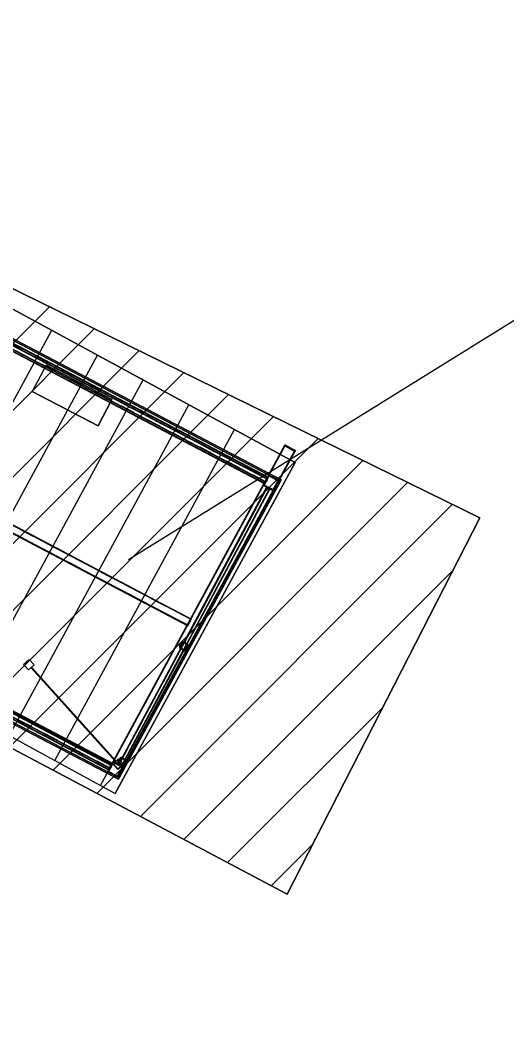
# Model space of a CAD drawing. Header units: metres. Extents: x -207 to 292, y -187 to 169.
# Drawn here: x 12.96 to 16.23, y 94 to 100.84 of the extents above; entities that cross this region are included whole.
import ezdxf

# ---------------------------------------------------------------- set-up
doc = ezdxf.new("R2010")
doc.units = ezdxf.units.M
doc.linetypes.add('Hidden', pattern=[0.007144, 0.004763, -0.002381])
for name, color, linetype, lineweight in [('A-FLOR', 7, 'Continuous', 9), ('A-GLAZ-CWMG', 7, 'Continuous', 9), ('A-ROOF', 7, 'Continuous', 9), ('A-ROOF-PATT', 7, 'Continuous', 9), ('E-ELEC-EQPM', 7, 'Continuous', 9), ('I-WALL', 7, 'Continuous', 9), ('S-BEAM', 7, 'Continuous', 9), ('S-COLS', 7, 'Continuous', 9)]:
    doc.layers.add(name, color=color, linetype=linetype, lineweight=lineweight)
doc.layers.add('PR10-ARQ-PL-001-Emplazamiento-C-1_dwg', color=7, linetype='Continuous', lineweight=9, true_color=0x767676)
doc.layers.add('TEXTO', color=5, linetype='Continuous', lineweight=9, true_color=0x0000ff)
doc.styles.add('Arial', font='arial.ttf', dxfattribs={"height": 1.792988})

# ---------------------------------------------------------------- blocks, each defined once
blk = doc.blocks.new('FCA_N_Columna de acero - 80 x 80 mm-2117978-PLANTA EMPLAZAMIENTO ACTUALIZADO')
at = {"layer": 'S-COLS'}
for p, q in [((-0.04, -0.028), (-0.04, 0.028)), ((-0.04, -0.028), (-0.04, 0.028)), ((-0.034, 0.028), (-0.034, -0.028)), ((-0.034, 0.028), (-0.034, -0.028)), ((-0.028, 0.04), (0.028, 0.04)), ((-0.028, 0.04), (0.028, 0.04)), ((0.028, 0.034), (-0.028, 0.034)), ((0.028, 0.034), (-0.028, 0.034)), ((0.034, -0.028), (0.034, 0.028)), ((0.034, -0.028), (0.034, 0.028)), ((0.04, 0.028), (0.04, -0.028)), ((0.04, 0.028), (0.04, -0.028)), ((-0.028, -0.034), (0.028, -0.034)), ((-0.028, -0.034), (0.028, -0.034)), ((0.028, -0.04), (-0.028, -0.04)), ((0.028, -0.04), (-0.028, -0.04))]:
    blk.add_line(p, q, dxfattribs=at)
for centre, radius, start, end in [((-0.028, 0.028), 0.012, 90, 180), ((-0.028, 0.028), 0.012, 90, 180), ((-0.028, 0.028), 0.006, 90, 180), ((-0.028, 0.028), 0.006, 90, 180), ((0.028, 0.028), 0.012, 360, 90), ((0.028, 0.028), 0.012, 360, 90), ((0.028, 0.028), 0.006, 360, 90), ((0.028, 0.028), 0.006, 360, 90), ((-0.028, -0.028), 0.012, 180, 270), ((-0.028, -0.028), 0.012, 180, 270), ((-0.028, -0.028), 0.006, 180, 270), ((-0.028, -0.028), 0.006, 180, 270), ((0.028, -0.028), 0.012, 270, 360), ((0.028, -0.028), 0.006, 270, 360), ((0.028, -0.028), 0.012, 270, 360), ((0.028, -0.028), 0.006, 270, 360)]:
    blk.add_arc(centre, radius, start, end, dxfattribs=at)
blk = doc.blocks.new('FCA_N_Columna de acero - 80 x 80 mm-2120032-PLANTA EMPLAZAMIENTO ACTUALIZADO')
at = {"layer": 'S-COLS'}
for p, q in [((-0.04, -0.028), (-0.04, 0.028)), ((-0.04, -0.028), (-0.04, 0.028)), ((-0.034, 0.028), (-0.034, -0.028)), ((-0.034, 0.028), (-0.034, -0.028)), ((-0.028, 0.04), (0.028, 0.04)), ((-0.028, 0.04), (0.028, 0.04)), ((0.028, 0.034), (-0.028, 0.034)), ((0.028, 0.034), (-0.028, 0.034)), ((0.034, -0.028), (0.034, 0.028)), ((0.034, -0.028), (0.034, 0.028)), ((0.04, 0.028), (0.04, -0.028)), ((0.04, 0.028), (0.04, -0.028)), ((-0.028, -0.034), (0.028, -0.034)), ((-0.028, -0.034), (0.028, -0.034)), ((0.028, -0.04), (-0.028, -0.04)), ((0.028, -0.04), (-0.028, -0.04))]:
    blk.add_line(p, q, dxfattribs=at)
for centre, radius, start, end in [((-0.028, 0.028), 0.012, 90, 180), ((-0.028, 0.028), 0.012, 90, 180), ((-0.028, 0.028), 0.006, 90, 180), ((-0.028, 0.028), 0.006, 90, 180), ((0.028, 0.028), 0.012, 360, 90), ((0.028, 0.028), 0.012, 360, 90), ((0.028, 0.028), 0.006, 360, 90), ((0.028, 0.028), 0.006, 360, 90), ((-0.028, -0.028), 0.012, 180, 270), ((-0.028, -0.028), 0.012, 180, 270), ((-0.028, -0.028), 0.006, 180, 270), ((-0.028, -0.028), 0.006, 180, 270), ((0.028, -0.028), 0.012, 270, 360), ((0.028, -0.028), 0.006, 270, 360), ((0.028, -0.028), 0.012, 270, 360), ((0.028, -0.028), 0.006, 270, 360)]:
    blk.add_arc(centre, radius, start, end, dxfattribs=at)
blk = doc.blocks.new('M_HSS Rectangular - HSS50_8X25_4X3_2-2119609-PLANTA EMPLAZAMIENTO ACTUALIZADO')
at = {"layer": 'S-BEAM'}
for p, q in [((1.18535, 0.0127), (-1.18385, 0.0127)), ((-1.18385, 0.0127), (-1.18385, 0.00634)), ((-1.18385, 0.0127), (-1.18385, 0.00634)), ((1.18535, 0.00952), (-1.18385, 0.00952)), ((-1.18385, 0.00634), (-1.18385, 0.00952)), ((-1.18385, 0.00634), (-1.18385, 0.00952)), ((-1.18385, -0.00634), (-1.18385, 0.00634)), ((-1.18385, 0.00634), (-1.18385, -0.00634)), ((-1.18385, 0.00634), (-1.18385, -0.00634)), ((-1.18385, -0.00634), (-1.18385, 0.00634)), ((1.18535, 0.00634), (1.18535, 0.0127)), ((1.18535, 0.00634), (1.18535, 0.0127)), ((1.18535, 0.00952), (1.18535, 0.00634)), ((1.18535, 0.00952), (1.18535, 0.00634)), ((1.18535, -0.00634), (1.18535, 0.00634)), ((1.18535, 0.00634), (1.18535, -0.00634)), ((1.18535, 0.00634), (1.18535, -0.00634)), ((1.18535, -0.00634), (1.18535, 0.00634)), ((-1.18385, -0.00634), (-1.18385, -0.0127)), ((-1.18385, -0.00634), (-1.18385, -0.0127)), ((-1.18385, -0.00952), (-1.18385, -0.00634)), ((-1.18385, -0.00952), (-1.18385, -0.00634)), ((-1.18385, -0.00952), (1.18535, -0.00952)), ((-1.18385, -0.0127), (1.18535, -0.0127)), ((1.18535, -0.0127), (1.18535, -0.00634)), ((1.18535, -0.0127), (1.18535, -0.00634)), ((1.18535, -0.00634), (1.18535, -0.00952)), ((1.18535, -0.00634), (1.18535, -0.00952))]:
    blk.add_line(p, q, dxfattribs=at)
at = {"layer": 'S-BEAM', "linetype": 'Hidden'}
for p, q in [((1.18535, 0.00952), (-1.18385, 0.00952)), ((1.18535, -0.00952), (-1.18385, -0.00952))]:
    blk.add_line(p, q, dxfattribs=at)
blk = doc.blocks.new('M_HSS Rectangular - HSS50_8X25_4X3_2-2119649-PLANTA EMPLAZAMIENTO ACTUALIZADO')
at = {"layer": 'S-BEAM'}
for p, q in [((1.18005, 0.0127), (-1.17855, 0.0127)), ((-1.17855, 0.0127), (-1.17855, 0.00634)), ((-1.17855, 0.0127), (-1.17855, 0.00634)), ((1.18005, 0.00952), (-1.17855, 0.00952)), ((-1.17855, 0.00634), (-1.17855, 0.00952)), ((-1.17855, 0.00634), (-1.17855, 0.00952)), ((-1.17855, -0.00634), (-1.17855, 0.00634)), ((-1.17855, 0.00634), (-1.17855, -0.00634)), ((-1.17855, 0.00634), (-1.17855, -0.00634)), ((-1.17855, -0.00634), (-1.17855, 0.00634)), ((1.18005, 0.00634), (1.18005, 0.0127)), ((1.18005, 0.00634), (1.18005, 0.0127)), ((1.18005, 0.00952), (1.18005, 0.00634)), ((1.18005, 0.00952), (1.18005, 0.00634)), ((1.18005, -0.00634), (1.18005, 0.00634)), ((1.18005, 0.00634), (1.18005, -0.00634)), ((1.18005, 0.00634), (1.18005, -0.00634)), ((1.18005, -0.00634), (1.18005, 0.00634)), ((-1.17855, -0.00634), (-1.17855, -0.0127)), ((-1.17855, -0.00634), (-1.17855, -0.0127)), ((-1.17855, -0.00952), (-1.17855, -0.00634)), ((-1.17855, -0.00952), (-1.17855, -0.00634)), ((-1.17855, -0.00952), (1.18005, -0.00952)), ((-1.17855, -0.0127), (1.18005, -0.0127)), ((1.18005, -0.0127), (1.18005, -0.00634)), ((1.18005, -0.0127), (1.18005, -0.00634)), ((1.18005, -0.00634), (1.18005, -0.00952)), ((1.18005, -0.00634), (1.18005, -0.00952))]:
    blk.add_line(p, q, dxfattribs=at)
at = {"layer": 'S-BEAM', "linetype": 'Hidden'}
for p, q in [((1.18005, 0.00952), (-1.17855, 0.00952)), ((1.18005, -0.00952), (-1.17855, -0.00952))]:
    blk.add_line(p, q, dxfattribs=at)
blk = doc.blocks.new('M_HSS Rectangular - 8 x 8 cm-2120033-PLANTA EMPLAZAMIENTO ACTUALIZADO')
at = {"layer": 'S-BEAM'}
for p, q in [((10.4025, 100.2494), (9.2461, 98.122)), ((10.4026, 100.2563), (9.2462, 98.1289)), ((10.3997, 100.2509), (10.4026, 100.2563)), ((10.4054, 100.2548), (10.4025, 100.2494)), ((10.4641, 100.2152), (10.405, 100.2474)), ((10.4052, 100.2476), (10.4643, 100.2155)), ((10.4675, 100.2214), (10.4084, 100.2535)), ((10.4085, 100.2538), (10.4676, 100.2216)), ((9.3108, 98.0869), (10.4672, 100.2142)), ((9.3165, 98.0907), (10.4729, 100.2181)), ((10.4672, 100.2142), (10.4701, 100.2196)), ((10.4729, 100.2181), (10.47, 100.2127)), ((9.2462, 98.1289), (9.2433, 98.1236)), ((9.2461, 98.122), (9.249, 98.1274)), ((9.2486, 98.12), (9.3077, 98.0879)), ((9.3079, 98.0881), (9.2488, 98.1203)), ((9.252, 98.1261), (9.3111, 98.094)), ((9.3112, 98.0943), (9.2521, 98.1264)), ((9.3137, 98.0922), (9.3108, 98.0869)), ((9.3136, 98.0853), (9.3165, 98.0907))]:
    blk.add_line(p, q, dxfattribs=at)
for centre, major_axis, start_param, end_param in [((10.4053, 100.2479), (-0.00559, 0.00304), 0, 1.570796), ((10.4053, 100.2479), (-0.00279, 0.00152), 0, 1.570796), ((10.4082, 100.2532), (-0.00559, 0.00304), 4.712389, 6.283185), ((10.4082, 100.2532), (-0.00279, 0.00152), 4.712389, 6.283185), ((10.4673, 100.2211), (-0.00559, 0.00304), 3.141593, 4.712389), ((10.4644, 100.2157), (-0.00559, 0.00304), 1.570796, 3.141593), ((10.4644, 100.2157), (-0.00279, 0.00152), 1.570796, 3.141593), ((10.4673, 100.2211), (-0.00279, 0.00152), 3.141593, 4.712389), ((9.2489, 98.1205), (-0.00559, 0.00304), 0, 1.570796), ((9.2489, 98.1205), (-0.00279, 0.00152), 0, 1.570796), ((9.2518, 98.1259), (-0.00559, 0.00304), 4.712389, 6.283185), ((9.2518, 98.1259), (-0.00279, 0.00152), 4.712389, 6.283185), ((9.308, 98.0884), (-0.00559, 0.00304), 1.570796, 3.141593), ((9.308, 98.0884), (-0.00279, 0.00152), 1.570796, 3.141593), ((9.3109, 98.0938), (-0.00279, 0.00152), 3.141593, 4.712389), ((9.3109, 98.0938), (-0.00559, 0.00304), 3.141593, 4.712389)]:
    blk.add_ellipse(centre, major_axis=major_axis, ratio=0.090789, start_param=start_param, end_param=end_param, dxfattribs=at)
blk = doc.blocks.new('M_HSS Rectangular - 5 x 5 cm-2120838-PLANTA EMPLAZAMIENTO ACTUALIZADO')
at = {"layer": 'S-BEAM'}
for p, q in [((1.18525, 0.025), (-1.18375, 0.025)), ((-1.18375, 0.025), (-1.18375, 0.01864)), ((-1.18375, 0.025), (-1.18375, 0.01864)), ((1.18525, 0.02182), (-1.18375, 0.02182)), ((-1.18375, 0.01864), (-1.18375, 0.02182)), ((-1.18375, 0.01864), (-1.18375, 0.02182)), ((-1.18375, -0.01864), (-1.18375, 0.01864)), ((-1.18375, 0.01864), (-1.18375, -0.01864)), ((-1.18375, 0.01864), (-1.18375, -0.01864)), ((-1.18375, -0.01864), (-1.18375, 0.01864)), ((1.18525, 0.01864), (1.18525, 0.025)), ((1.18525, 0.01864), (1.18525, 0.025)), ((1.18525, 0.02182), (1.18525, 0.01864)), ((1.18525, 0.02182), (1.18525, 0.01864)), ((1.18525, -0.01864), (1.18525, 0.01864)), ((1.18525, 0.01864), (1.18525, -0.01864)), ((1.18525, 0.01864), (1.18525, -0.01864)), ((1.18525, -0.01864), (1.18525, 0.01864)), ((-1.18375, -0.01864), (-1.18375, -0.025)), ((-1.18375, -0.01864), (-1.18375, -0.025)), ((-1.18375, -0.02182), (-1.18375, -0.01864)), ((-1.18375, -0.02182), (-1.18375, -0.01864)), ((-1.18375, -0.02182), (1.18525, -0.02182)), ((-1.18375, -0.025), (1.18525, -0.025)), ((1.18525, -0.025), (1.18525, -0.01864)), ((1.18525, -0.025), (1.18525, -0.01864)), ((1.18525, -0.01864), (1.18525, -0.02182)), ((1.18525, -0.01864), (1.18525, -0.02182))]:
    blk.add_line(p, q, dxfattribs=at)
at = {"layer": 'S-BEAM', "linetype": 'Hidden'}
for p, q in [((1.18525, 0.02182), (-1.18375, 0.02182)), ((1.18525, -0.02182), (-1.18375, -0.02182))]:
    blk.add_line(p, q, dxfattribs=at)
blk = doc.blocks.new('M_HSS Rectangular - 5 x 5 cm-2120841-PLANTA EMPLAZAMIENTO ACTUALIZADO')
at = {"layer": 'S-BEAM'}
for p, q in [((1.17995, 0.025), (-1.17855, 0.025)), ((-1.17855, 0.025), (-1.17855, 0.01864)), ((-1.17855, 0.025), (-1.17855, 0.01864)), ((1.17995, 0.02182), (-1.17855, 0.02182)), ((-1.17855, 0.01864), (-1.17855, 0.02182)), ((-1.17855, 0.01864), (-1.17855, 0.02182)), ((-1.17855, -0.01864), (-1.17855, 0.01864)), ((-1.17855, 0.01864), (-1.17855, -0.01864)), ((-1.17855, 0.01864), (-1.17855, -0.01864)), ((-1.17855, -0.01864), (-1.17855, 0.01864)), ((1.17995, 0.01864), (1.17995, 0.025)), ((1.17995, 0.01864), (1.17995, 0.025)), ((1.17995, 0.02182), (1.17995, 0.01864)), ((1.17995, 0.02182), (1.17995, 0.01864)), ((1.17995, -0.01864), (1.17995, 0.01864)), ((1.17995, 0.01864), (1.17995, -0.01864)), ((1.17995, 0.01864), (1.17995, -0.01864)), ((1.17995, -0.01864), (1.17995, 0.01864)), ((-1.17855, -0.01864), (-1.17855, -0.025)), ((-1.17855, -0.01864), (-1.17855, -0.025)), ((-1.17855, -0.02182), (-1.17855, -0.01864)), ((-1.17855, -0.02182), (-1.17855, -0.01864)), ((-1.17855, -0.02182), (1.17995, -0.02182)), ((-1.17855, -0.025), (1.17995, -0.025)), ((1.17995, -0.025), (1.17995, -0.01864)), ((1.17995, -0.025), (1.17995, -0.01864)), ((1.17995, -0.01864), (1.17995, -0.02182)), ((1.17995, -0.01864), (1.17995, -0.02182))]:
    blk.add_line(p, q, dxfattribs=at)
at = {"layer": 'S-BEAM', "linetype": 'Hidden'}
for p, q in [((1.17995, 0.02182), (-1.17855, 0.02182)), ((1.17995, -0.02182), (-1.17855, -0.02182))]:
    blk.add_line(p, q, dxfattribs=at)
blk = doc.blocks.new('M_HSS Rectangular - 5 x 5 cm-2120751-PLANTA EMPLAZAMIENTO ACTUALIZADO')
at = {"layer": 'S-BEAM'}
for p, q in [((1.21435, 0.025), (-1.21435, 0.025)), ((-1.21435, 0.025), (-1.21435, 0.01864)), ((-1.21435, 0.025), (-1.21435, 0.01864)), ((1.21435, 0.02182), (-1.21435, 0.02182)), ((-1.21435, 0.01864), (-1.21435, 0.02182)), ((-1.21435, 0.01864), (-1.21435, 0.02182)), ((-1.21435, -0.01864), (-1.21435, 0.01864)), ((-1.21435, 0.01864), (-1.21435, -0.01864)), ((-1.21435, 0.01864), (-1.21435, -0.01864)), ((-1.21435, -0.01864), (-1.21435, 0.01864)), ((1.21435, 0.01864), (1.21435, 0.025)), ((1.21435, 0.01864), (1.21435, 0.025)), ((1.21435, 0.02182), (1.21435, 0.01864)), ((1.21435, 0.02182), (1.21435, 0.01864)), ((1.21435, -0.01864), (1.21435, 0.01864)), ((1.21435, 0.01864), (1.21435, -0.01864)), ((1.21435, 0.01864), (1.21435, -0.01864)), ((1.21435, -0.01864), (1.21435, 0.01864)), ((-1.21435, -0.01864), (-1.21435, -0.025)), ((-1.21435, -0.01864), (-1.21435, -0.025)), ((-1.21435, -0.02182), (-1.21435, -0.01864)), ((-1.21435, -0.02182), (-1.21435, -0.01864)), ((-1.21435, -0.02182), (1.21435, -0.02182)), ((-1.21435, -0.025), (1.21435, -0.025)), ((1.21435, -0.025), (1.21435, -0.01864)), ((1.21435, -0.025), (1.21435, -0.01864)), ((1.21435, -0.01864), (1.21435, -0.02182)), ((1.21435, -0.01864), (1.21435, -0.02182))]:
    blk.add_line(p, q, dxfattribs=at)
at = {"layer": 'S-BEAM', "linetype": 'Hidden'}
for p, q in [((1.21435, 0.02182), (-1.21435, 0.02182)), ((1.21435, -0.02182), (-1.21435, -0.02182))]:
    blk.add_line(p, q, dxfattribs=at)
blk = doc.blocks.new('M_HSS Rectangular - HSS50_8X25_4X3_2-2160084-PLANTA EMPLAZAMIENTO ACTUALIZADO')
at = {"layer": 'S-BEAM'}
for p, q in [((0.5934, 0.0127), (-0.5931, 0.0127)), ((-0.5931, 0.0127), (-0.5931, 0.00634)), ((-0.5931, 0.0127), (-0.5931, 0.00634)), ((0.5934, 0.00952), (-0.5931, 0.00952)), ((-0.5931, 0.00634), (-0.5931, 0.00952)), ((-0.5931, 0.00634), (-0.5931, 0.00952)), ((-0.5931, -0.00634), (-0.5931, 0.00634)), ((-0.5931, 0.00634), (-0.5931, -0.00634)), ((-0.5931, 0.00634), (-0.5931, -0.00634)), ((-0.5931, -0.00634), (-0.5931, 0.00634)), ((0.5934, 0.00634), (0.5934, 0.0127)), ((0.5934, 0.00634), (0.5934, 0.0127)), ((0.5934, 0.00952), (0.5934, 0.00634)), ((0.5934, 0.00952), (0.5934, 0.00634)), ((0.5934, -0.00634), (0.5934, 0.00634)), ((0.5934, 0.00634), (0.5934, -0.00634)), ((0.5934, 0.00634), (0.5934, -0.00634)), ((0.5934, -0.00634), (0.5934, 0.00634)), ((-0.5931, -0.00634), (-0.5931, -0.0127)), ((-0.5931, -0.00634), (-0.5931, -0.0127)), ((-0.5931, -0.00952), (-0.5931, -0.00634)), ((-0.5931, -0.00952), (-0.5931, -0.00634)), ((-0.5931, -0.00952), (0.5934, -0.00952)), ((-0.5931, -0.0127), (0.5934, -0.0127)), ((0.5934, -0.0127), (0.5934, -0.00634)), ((0.5934, -0.0127), (0.5934, -0.00634)), ((0.5934, -0.00634), (0.5934, -0.00952)), ((0.5934, -0.00634), (0.5934, -0.00952))]:
    blk.add_line(p, q, dxfattribs=at)
at = {"layer": 'S-BEAM', "linetype": 'Hidden'}
for p, q in [((0.5934, 0.00952), (-0.5931, 0.00952)), ((0.5934, -0.00952), (-0.5931, -0.00952))]:
    blk.add_line(p, q, dxfattribs=at)
blk = doc.blocks.new('Quad Corner Mullion - 50x50 mm-2158754-PLANTA EMPLAZAMIENTO ACTUALIZADO')
at = {"layer": 'A-GLAZ-CWMG'}
for p, q in [((0.025, 0.025), (-0.025, 0.025)), ((-0.025, 0.025), (-0.025, -0.025)), ((0.025, -0.025), (0.025, 0.025)), ((-0.025, -0.025), (0.025, -0.025))]:
    blk.add_line(p, q, dxfattribs=at)
blk = doc.blocks.new('Quad Corner Mullion - 50x50 mm-2159851-PLANTA EMPLAZAMIENTO ACTUALIZADO')
at = {"layer": 'A-GLAZ-CWMG'}
for p, q in [((0.025, 0.025), (-0.025, 0.025)), ((-0.025, 0.025), (-0.025, -0.025)), ((0.025, -0.025), (0.025, 0.025)), ((-0.025, -0.025), (0.025, -0.025))]:
    blk.add_line(p, q, dxfattribs=at)
blk = doc.blocks.new('Quad Corner Mullion - 50x50 mm-2158758-PLANTA EMPLAZAMIENTO ACTUALIZADO')
at = {"layer": 'A-GLAZ-CWMG'}
for p, q in [((-0.025, -0.025), (-0.025, 0.025)), ((-0.025, 0.025), (0.025, 0.025)), ((0.025, 0.025), (0.025, -0.025)), ((0.025, -0.025), (-0.025, -0.025))]:
    blk.add_line(p, q, dxfattribs=at)
blk = doc.blocks.new('Circular Mullion - 5mm-2159448-PLANTA EMPLAZAMIENTO ACTUALIZADO')
at = {"layer": 'A-GLAZ-CWMG'}
for p, q in [((13.0306, 96.4878), (13.0288, 96.4861)), ((13.0288, 96.4861), (13.5976, 95.8545)), ((13.0325, 96.4895), (13.0306, 96.4878)), ((13.0306, 96.4878), (13.5994, 95.8561)), ((13.5994, 95.8561), (13.0306, 96.4878)), ((13.6013, 95.8578), (13.0325, 96.4895)), ((13.5976, 95.8545), (13.5994, 95.8561)), ((13.5994, 95.8561), (13.6013, 95.8578))]:
    blk.add_line(p, q, dxfattribs=at)
blk = doc.blocks.new('Quad Corner Mullion - 50x50 mm-2159853-PLANTA EMPLAZAMIENTO ACTUALIZADO')
at = {"layer": 'A-GLAZ-CWMG'}
for p, q in [((-0.025, -0.025), (-0.025, 0.025)), ((-0.025, 0.025), (0.025, 0.025)), ((0.025, 0.025), (0.025, -0.025)), ((0.025, -0.025), (-0.025, -0.025))]:
    blk.add_line(p, q, dxfattribs=at)
blk = doc.blocks.new('FCA_N_Columna de acero - 50 x 50 mm-2160081-PLANTA EMPLAZAMIENTO ACTUALIZADO')
at = {"layer": 'S-COLS'}
for p, q in [((-0.025, -0.013), (-0.025, 0.013)), ((-0.025, -0.013), (-0.025, 0.013)), ((-0.019, 0.013), (-0.019, -0.013)), ((-0.019, 0.013), (-0.019, -0.013)), ((-0.013, 0.025), (0.013, 0.025)), ((-0.013, 0.025), (0.013, 0.025)), ((0.014, 0.019), (-0.013, 0.019)), ((0.014, 0.019), (-0.013, 0.019)), ((0.02, -0.012), (0.02, 0.013)), ((0.02, -0.012), (0.02, 0.013)), ((0.025, 0.013), (0.025, -0.013)), ((0.025, 0.013), (0.025, -0.013)), ((-0.013, -0.019), (0.013, -0.019)), ((-0.013, -0.019), (0.013, -0.019)), ((0.013, -0.025), (-0.013, -0.025)), ((0.013, -0.025), (-0.013, -0.025))]:
    blk.add_line(p, q, dxfattribs=at)
for centre, radius, start, end in [((-0.013, 0.013), 0.012, 90, 180), ((-0.013, 0.013), 0.012, 90, 180), ((-0.013, 0.013), 0.006, 90, 180), ((-0.013, 0.013), 0.006, 90, 180), ((0.013, 0.013), 0.012, 360, 90), ((0.013, 0.013), 0.012, 360, 90), ((0.014, 0.013), 0.006, 360, 90), ((0.014, 0.013), 0.006, 360, 90), ((-0.013, -0.013), 0.012, 180, 270), ((-0.013, -0.013), 0.012, 180, 270), ((-0.013, -0.013), 0.006, 180, 270), ((-0.013, -0.013), 0.006, 180, 270), ((0.013, -0.012), 0.007, 270, 360), ((0.013, -0.012), 0.007, 270, 360), ((0.013, -0.013), 0.012, 270, 360), ((0.013, -0.013), 0.012, 270, 360)]:
    blk.add_arc(centre, radius, start, end, dxfattribs=at)
blk = doc.blocks.new('M_HSS Rectangular - HSS50_8X25_4X3_2-2160260-PLANTA EMPLAZAMIENTO ACTUALIZADO')
at = {"layer": 'S-BEAM'}
for p, q in [((-0.4576, 0.0127), (-0.4576, 0.0063)), ((-0.4576, 0.0127), (-0.4576, 0.0063)), ((-0.4576, 0.0063), (-0.4576, 0.0095)), ((-0.4576, 0.0063), (-0.4576, 0.0095)), ((-0.4576, -0.0063), (-0.4576, 0.0063)), ((-0.4576, 0.0063), (-0.4576, -0.0063)), ((-0.4576, 0.0063), (-0.4576, -0.0063)), ((-0.4576, -0.0063), (-0.4576, 0.0063)), ((0.4626, 0.0127), (-0.4576, 0.0127)), ((0.4626, 0.0095), (-0.4576, 0.0095)), ((0.4626, 0.0063), (0.4626, 0.0127)), ((0.4626, 0.0063), (0.4626, 0.0127)), ((0.4626, 0.0095), (0.4626, 0.0063)), ((0.4626, 0.0095), (0.4626, 0.0063)), ((0.4626, -0.0063), (0.4626, 0.0063)), ((0.4626, 0.0063), (0.4626, -0.0063)), ((0.4626, 0.0063), (0.4626, -0.0063)), ((0.4626, -0.0063), (0.4626, 0.0063)), ((-0.4576, -0.0063), (-0.4576, -0.0127)), ((-0.4576, -0.0063), (-0.4576, -0.0127)), ((-0.4576, -0.0095), (-0.4576, -0.0063)), ((-0.4576, -0.0095), (-0.4576, -0.0063)), ((-0.4576, -0.0095), (0.4626, -0.0095)), ((-0.4576, -0.0127), (0.4626, -0.0127)), ((0.4626, -0.0127), (0.4626, -0.0063)), ((0.4626, -0.0127), (0.4626, -0.0063)), ((0.4626, -0.0063), (0.4626, -0.0095)), ((0.4626, -0.0063), (0.4626, -0.0095))]:
    blk.add_line(p, q, dxfattribs=at)
at = {"layer": 'S-BEAM', "linetype": 'Hidden'}
for p, q in [((0.4626, 0.0095), (-0.4576, 0.0095)), ((0.4626, -0.0095), (-0.4576, -0.0095))]:
    blk.add_line(p, q, dxfattribs=at)
blk = doc.blocks.new('Mod-Gen-Tablero electrico 02 - Mod-Gen-Tablero electrico 02-2182951-PLANTA EMPLAZAMIENTO ACTUALIZADO')
at = {"layer": 'E-ELEC-EQPM'}
for p, q in [((1.038, 0), (0.5383, 0)), ((0.5383, 0), (1.038, 0)), ((0.5383, 0), (0.5383, -0.2)), ((0.5383, 0), (0.5383, -0.2)), ((1.038, -0.2), (1.038, 0)), ((1.038, 0), (1.038, -0.2)), ((1.038, -0.2), (0.5383, -0.2)), ((0.5383, -0.2), (1.038, -0.2)), ((0.6501, -0.2), (0.6781, -0.2)), ((0.6501, -0.2), (0.6781, -0.2)), ((0.6501, -0.2), (0.6781, -0.2)), ((0.6851, -0.2), (0.7131, -0.2)), ((0.7594, -0.2), (0.7873, -0.2)), ((0.7594, -0.2), (0.7873, -0.2)), ((0.7594, -0.2), (0.7873, -0.2)), ((0.7594, -0.2), (0.7873, -0.2)), ((0.8476, -0.2), (0.8756, -0.2)), ((0.8616, -0.2), (0.8896, -0.2)), ((0.8616, -0.2), (0.8896, -0.2)), ((0.8616, -0.2), (0.8896, -0.2)), ((0.9675, -0.2), (0.9955, -0.2)), ((0.9724, -0.2), (1.0004, -0.2))]:
    blk.add_line(p, q, dxfattribs=at)
blk = doc.blocks.new('YADRAN_LASQUEMAS_ARQ_MO_006_E02_rvt-1-PLANTA EMPLAZAMIENTO ACTUALIZADO')
at = {"layer": 'A-ROOF-PATT', "true_color": 0x008040}
h = blk.add_hatch(dxfattribs=at)
h.set_pattern_fill('FP_66', color=116, style=0, pattern_type=2)
h.set_pattern_definition([(241.477, (-33.576, 19.343), (0.3075189, -0.167129), [])])
h.paths.add_polyline_path([(13.5961, 95.6397), (14.8063, 97.8664), (10.4058, 100.2581), (9.1956, 98.0313)])
at = {"layer": 'A-FLOR'}
for p, q in [((10.2933, 100.0608), (14.6986, 97.7465)), ((14.6986, 97.7465), (10.2933, 100.0608)), ((13.6141, 95.7489), (9.2027, 98.054)), ((9.2027, 98.054), (13.6141, 95.7489)), ((14.6986, 97.7465), (13.6141, 95.7489)), ((13.6141, 95.7489), (14.6986, 97.7465))]:
    blk.add_line(p, q, dxfattribs=at)
at = {"layer": 'A-ROOF'}
for p, q in [((14.8063, 97.8664), (10.4058, 100.2581)), ((10.4058, 100.2581), (14.8063, 97.8664)), ((9.1956, 98.0313), (13.5961, 95.6397)), ((9.1956, 98.0313), (13.5961, 95.6397)), ((14.8063, 97.8664), (13.5961, 95.6397)), ((13.5961, 95.6397), (14.8063, 97.8664))]:
    blk.add_line(p, q, dxfattribs=at)
at = {"layer": 'I-WALL'}
for p, q in [((10.2933, 100.0608), (14.6986, 97.7465)), ((14.7074, 97.7418), (10.2933, 100.0608)), ((10.2981, 100.0696), (14.7122, 97.7506)), ((14.7122, 97.7506), (10.2981, 100.0696)), ((13.6182, 95.7355), (9.1979, 98.0452)), ((9.1979, 98.0452), (13.6182, 95.7355)), ((13.6141, 95.7489), (9.2027, 98.054)), ((9.2027, 98.054), (13.6229, 95.7443)), ((13.6141, 95.7489), (14.6986, 97.7465)), ((14.7074, 97.7418), (13.6229, 95.7443)), ((14.6986, 97.7465), (14.0949, 96.6346)), ((14.1037, 96.6299), (14.7074, 97.7418)), ((14.6986, 97.7465), (14.7074, 97.7418)), ((14.7074, 97.7418), (14.7122, 97.7506)), ((14.7122, 97.7506), (14.7074, 97.7418)), ((14.0949, 96.6346), (13.6543, 95.823)), ((13.6631, 95.8183), (14.1037, 96.6299)), ((14.0949, 96.6346), (14.1037, 96.6299)), ((14.1037, 96.6299), (14.0949, 96.6346)), ((13.6543, 95.823), (13.6141, 95.7489)), ((13.6229, 95.7443), (13.6631, 95.8183)), ((13.6631, 95.8183), (13.6543, 95.823)), ((13.6631, 95.8183), (13.6543, 95.823)), ((13.6229, 95.7443), (13.6141, 95.7489)), ((13.6229, 95.7443), (13.6182, 95.7355)), ((13.6182, 95.7355), (13.6229, 95.7443))]:
    blk.add_line(p, q, dxfattribs=at)
at = {"layer": 'A-GLAZ-CWMG', "lineweight": 9, "extrusion": (0, 0, -1), "rotation": 47.99999999999992}
for name in ['Quad Corner Mullion - 50x50 mm-2158754-PLANTA EMPLAZAMIENTO ACTUALIZADO', 'Quad Corner Mullion - 50x50 mm-2159853-PLANTA EMPLAZAMIENTO ACTUALIZADO']:
    blk.add_blockref(name, (-13.0139, 96.5064), dxfattribs=at)
at = {"layer": 'A-GLAZ-CWMG', "lineweight": 9}
blk.add_blockref('Circular Mullion - 5mm-2159448-PLANTA EMPLAZAMIENTO ACTUALIZADO', (0, 0), dxfattribs=at)
blk.add_blockref('Circular Mullion - 5mm-2159448-PLANTA EMPLAZAMIENTO ACTUALIZADO', (0, 0), dxfattribs=at)
blk.add_blockref('Circular Mullion - 5mm-2159448-PLANTA EMPLAZAMIENTO ACTUALIZADO', (0, 0), dxfattribs=at)
blk.add_blockref('Circular Mullion - 5mm-2159448-PLANTA EMPLAZAMIENTO ACTUALIZADO', (0, 0), dxfattribs=at)
blk.add_blockref('Circular Mullion - 5mm-2159448-PLANTA EMPLAZAMIENTO ACTUALIZADO', (0, 0), dxfattribs=at)
at = {"layer": 'A-GLAZ-CWMG', "lineweight": 9, "rotation": 312.0000000000001}
for name in ['Quad Corner Mullion - 50x50 mm-2159851-PLANTA EMPLAZAMIENTO ACTUALIZADO', 'Quad Corner Mullion - 50x50 mm-2158758-PLANTA EMPLAZAMIENTO ACTUALIZADO']:
    blk.add_blockref(name, (13.6161, 95.8375), dxfattribs=at)
at = {"layer": 'E-ELEC-EQPM', "lineweight": 9, "rotation": 332.3641115760517}
blk.add_blockref('Mod-Gen-Tablero electrico 02 - Mod-Gen-Tablero electrico 02-2182951-PLANTA EMPLAZAMIENTO ACTUALIZADO', (12.6534, 98.772), dxfattribs=at)
at = {"layer": 'S-BEAM', "lineweight": 9}
for name, p, rotation in [('M_HSS Rectangular - 5 x 5 cm-2120838-PLANTA EMPLAZAMIENTO ACTUALIZADO', (13.5645, 98.2955), 152.3641115760517), ('M_HSS Rectangular - HSS50_8X25_4X3_2-2119609-PLANTA EMPLAZAMIENTO ACTUALIZADO', (13.5645, 98.2955), 332.3641115760517), ('M_HSS Rectangular - 5 x 5 cm-2120751-PLANTA EMPLAZAMIENTO ACTUALIZADO', (13.0212, 97.3565), 332.2327985183638), ('M_HSS Rectangular - HSS50_8X25_4X3_2-2160084-PLANTA EMPLAZAMIENTO ACTUALIZADO', (14.3488, 97.1751), 241.8915842840456), ('M_HSS Rectangular - 5 x 5 cm-2120841-PLANTA EMPLAZAMIENTO ACTUALIZADO', (12.5228, 96.368), 332.2327985183638), ('M_HSS Rectangular - HSS50_8X25_4X3_2-2119649-PLANTA EMPLAZAMIENTO ACTUALIZADO', (12.5228, 96.368), 332.2327985183638), ('M_HSS Rectangular - HSS50_8X25_4X3_2-2160260-PLANTA EMPLAZAMIENTO ACTUALIZADO', (13.8496, 96.2411), 61.83888834341204)]:
    blk.add_blockref(name, p, dxfattribs=dict(at, rotation=rotation))
blk.add_blockref('M_HSS Rectangular - 8 x 8 cm-2120033-PLANTA EMPLAZAMIENTO ACTUALIZADO', (4.3356, -2.2713), dxfattribs=at)
at = {"layer": 'S-COLS', "lineweight": 9, "rotation": 61.89158428404552}
for name, p in [('FCA_N_Columna de acero - 80 x 80 mm-2117978-PLANTA EMPLAZAMIENTO ACTUALIZADO', (14.645, 97.7297)), ('FCA_N_Columna de acero - 50 x 50 mm-2160081-PLANTA EMPLAZAMIENTO ACTUALIZADO', (14.0575, 96.6295)), ('FCA_N_Columna de acero - 80 x 80 mm-2120032-PLANTA EMPLAZAMIENTO ACTUALIZADO', (13.5973, 95.8023)), ('FCA_N_Columna de acero - 50 x 50 mm-2160081-PLANTA EMPLAZAMIENTO ACTUALIZADO', (13.6418, 95.8528))]:
    blk.add_blockref(name, p, dxfattribs=at)
blk = doc.blocks.new('PR10-ARQ-PL-001-Emplazamiento-C-1_dwg-674643-PLANTA EMPLAZAMIENTO ACTUALIZADO')
at = {"lineweight": 9, "true_color": 0x0000ff}
h = blk.add_hatch(dxfattribs=at)
h.set_pattern_fill('FP_4', color=5, style=0, pattern_type=2)
h.set_pattern_definition([(45, (0, 0), (-0.2245064, 0.2245064), [])])
h.paths.add_polyline_path([(14.752, 94.9625), (16.0509, 97.4952), (11.1803, 99.8818), (9.7452, 97.6124), (13.5685, 95.5889)])
at = {"lineweight": 9, "flags": 128}
blk.add_lwpolyline([(11.1803, 99.8818), (16.0509, 97.4952), (14.752, 94.9625), (9.7452, 97.6124), (14.752, 94.9625), (16.0509, 97.4952), (11.1803, 99.8818), (11.1593, 99.8485)], dxfattribs=at)
at = {"layer": 'TEXTO'}
blk.add_line((14.7711, 97.8855), (13.6857, 97.2118), dxfattribs=at)
at = {"layer": 'TEXTO', "flags": 128}
blk.add_lwpolyline([(31.366, 100.8422), (19.5346, 100.8422), (14.7711, 97.8855)], dxfattribs=at)
at = {"layer": 'TEXTO', "insert": (5.4403, 98.0661), "char_height": 1.792988, "width": 24.696574, "attachment_point": 1, "rotation": 331.31721, "line_spacing_factor": 0.941778, "style": 'Arial'}
blk.add_mtext('REJA LIMITE ZONA', dxfattribs=at)

msp = doc.modelspace()

# ---------------------------------------------------------------- block references
at = {"lineweight": 5}
msp.add_blockref('YADRAN_LASQUEMAS_ARQ_MO_006_E02_rvt-1-PLANTA EMPLAZAMIENTO ACTUALIZADO', (0, 0), dxfattribs=at)
at = {"layer": 'PR10-ARQ-PL-001-Emplazamiento-C-1_dwg', "color": 7}
msp.add_blockref('PR10-ARQ-PL-001-Emplazamiento-C-1_dwg-674643-PLANTA EMPLAZAMIENTO ACTUALIZADO', (0, 0), dxfattribs=at)

doc.saveas('drawing.dxf')
